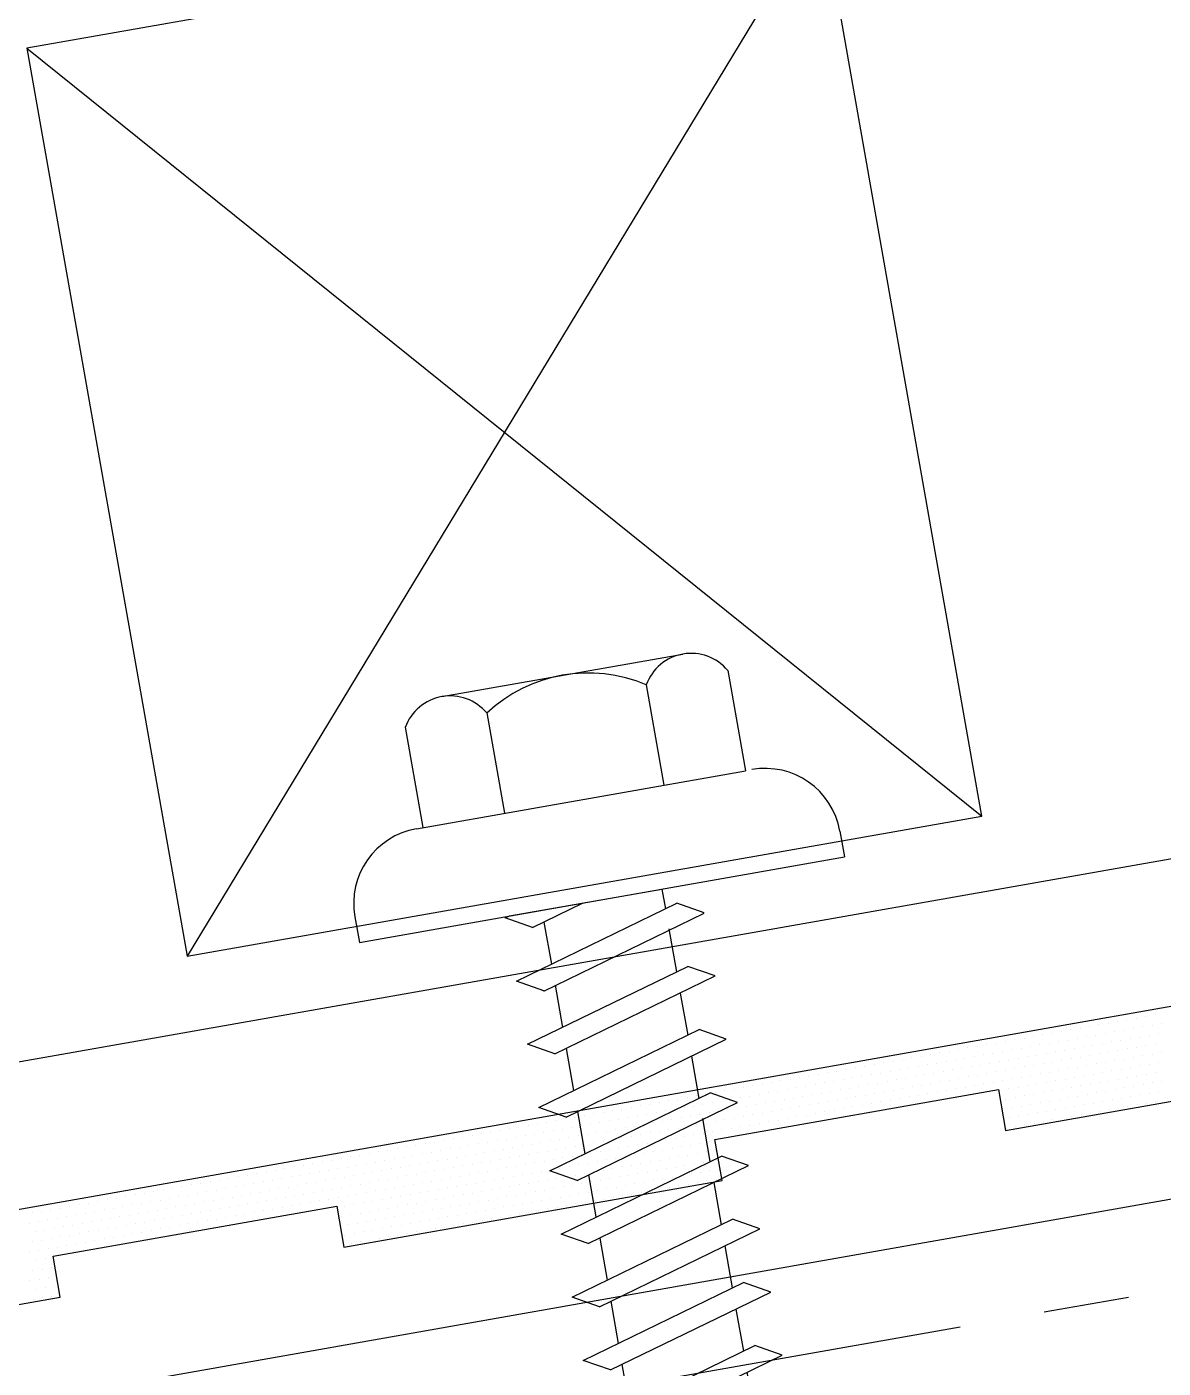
# Model space of a CAD drawing. Header units: inches. Extents: x 3.2 to 42.5, y 25.8 to 40.2.
# Drawn here: x 29.14 to 30.635, y 30.868 to 32.632 of the extents above; entities that cross this region are included whole.
import ezdxf

# ---------------------------------------------------------------- set-up
doc = ezdxf.new("R2010")
doc.units = ezdxf.units.IN
doc.header["$MEASUREMENT"] = 0
doc.linetypes.add('CENTER2', pattern=[1.125, 0.75, -0.125, 0.125, -0.125])
for name, color, linetype in [('BARRIER', 253, 'CENTER2'), ('CLOSURE', 3, 'Continuous'), ('FASTENER', 9, 'Continuous'), ('PANEL', 11, 'Continuous'), ('SEALANT', 8, 'Continuous'), ('TAPE', 8, 'Continuous'), ('TRIM', 6, 'Continuous')]:
    doc.layers.add(name, color=color, linetype=linetype)

# ---------------------------------------------------------------- blocks, each defined once
blk = doc.blocks.new('*X2')
at = {"color": 0}
for p, q in [((-0.425, 0.125), (-0.425, 0.125)), ((-0.41875, 0.1375), (-0.41875, 0.1375)), ((-0.4125, 0.125), (-0.4125, 0.125)), ((-0.40625, 0.1375), (-0.40625, 0.1375)), ((-0.4, 0.125), (-0.4, 0.125)), ((-0.39375, 0.1375), (-0.39375, 0.1375)), ((-0.3875, 0.125), (-0.3875, 0.125)), ((-0.38125, 0.1375), (-0.38125, 0.1375)), ((-0.375, 0.125), (-0.375, 0.125)), ((-0.36875, 0.1375), (-0.36875, 0.1375)), ((-0.3625, 0.125), (-0.3625, 0.125)), ((-0.35625, 0.1375), (-0.35625, 0.1375)), ((-0.35, 0.125), (-0.35, 0.125)), ((-0.34375, 0.1375), (-0.34375, 0.1375)), ((-0.3375, 0.125), (-0.3375, 0.125)), ((-0.33125, 0.1375), (-0.33125, 0.1375)), ((-0.325, 0.125), (-0.325, 0.125)), ((-0.31875, 0.1375), (-0.31875, 0.1375)), ((-0.3125, 0.125), (-0.3125, 0.125)), ((-0.30625, 0.1375), (-0.30625, 0.1375)), ((-0.3, 0.125), (-0.3, 0.125)), ((-0.29375, 0.1375), (-0.29375, 0.1375)), ((-0.2875, 0.125), (-0.2875, 0.125)), ((-0.28125, 0.1375), (-0.28125, 0.1375)), ((-0.275, 0.125), (-0.275, 0.125)), ((-0.26875, 0.1375), (-0.26875, 0.1375)), ((-0.2625, 0.125), (-0.2625, 0.125)), ((-0.25625, 0.1375), (-0.25625, 0.1375)), ((-0.25, 0.125), (-0.25, 0.125)), ((-0.24375, 0.1375), (-0.24375, 0.1375)), ((-0.2375, 0.125), (-0.2375, 0.125)), ((-0.23125, 0.1375), (-0.23125, 0.1375)), ((-0.225, 0.125), (-0.225, 0.125)), ((-0.21875, 0.1375), (-0.21875, 0.1375)), ((-0.2125, 0.125), (-0.2125, 0.125)), ((-0.20625, 0.1375), (-0.20625, 0.1375)), ((-0.2, 0.125), (-0.2, 0.125)), ((-0.19375, 0.1375), (-0.19375, 0.1375)), ((-0.1875, 0.125), (-0.1875, 0.125)), ((-0.18125, 0.1375), (-0.18125, 0.1375)), ((-0.175, 0.125), (-0.175, 0.125)), ((-0.16875, 0.1375), (-0.16875, 0.1375)), ((-0.1625, 0.125), (-0.1625, 0.125)), ((-0.15625, 0.1375), (-0.15625, 0.1375)), ((-0.15, 0.125), (-0.15, 0.125)), ((-0.14375, 0.1375), (-0.14375, 0.1375)), ((-0.1375, 0.125), (-0.1375, 0.125)), ((-0.13125, 0.1375), (-0.13125, 0.1375)), ((-0.125, 0.125), (-0.125, 0.125)), ((-0.11875, 0.1375), (-0.11875, 0.1375)), ((-0.1125, 0.125), (-0.1125, 0.125)), ((-0.10625, 0.1375), (-0.10625, 0.1375)), ((-0.1, 0.125), (-0.1, 0.125)), ((-0.09375, 0.1375), (-0.09375, 0.1375)), ((-0.0875, 0.125), (-0.0875, 0.125)), ((-0.08125, 0.1375), (-0.08125, 0.1375)), ((-0.075, 0.125), (-0.075, 0.125)), ((-0.06875, 0.1375), (-0.06875, 0.1375)), ((-0.0625, 0.125), (-0.0625, 0.125)), ((-0.05625, 0.1375), (-0.05625, 0.1375)), ((-0.05, 0.125), (-0.05, 0.125)), ((-0.04375, 0.1375), (-0.04375, 0.1375)), ((-0.0375, 0.125), (-0.0375, 0.125)), ((-0.03125, 0.1375), (-0.03125, 0.1375)), ((-0.025, 0.125), (-0.025, 0.125)), ((-0.01875, 0.1375), (-0.01875, 0.1375)), ((-0.0125, 0.125), (-0.0125, 0.125)), ((-0.00625, 0.1375), (-0.00625, 0.1375)), ((0, 0.125), (0, 0.125)), ((0.00625, 0.1375), (0.00625, 0.1375)), ((0.0125, 0.125), (0.0125, 0.125)), ((0.01875, 0.1375), (0.01875, 0.1375)), ((0.025, 0.125), (0.025, 0.125)), ((0.03125, 0.1375), (0.03125, 0.1375)), ((0.0375, 0.125), (0.0375, 0.125)), ((0.04375, 0.1375), (0.04375, 0.1375)), ((0.05, 0.125), (0.05, 0.125)), ((0.05625, 0.1375), (0.05625, 0.1375)), ((0.0625, 0.125), (0.0625, 0.125)), ((0.06875, 0.1375), (0.06875, 0.1375)), ((0.075, 0.125), (0.075, 0.125)), ((0.08125, 0.1375), (0.08125, 0.1375)), ((0.0875, 0.125), (0.0875, 0.125)), ((0.09375, 0.1375), (0.09375, 0.1375)), ((0.1, 0.125), (0.1, 0.125)), ((0.10625, 0.1375), (0.10625, 0.1375)), ((0.1125, 0.125), (0.1125, 0.125)), ((0.11875, 0.1375), (0.11875, 0.1375)), ((0.125, 0.125), (0.125, 0.125)), ((0.13125, 0.1375), (0.13125, 0.1375)), ((0.1375, 0.125), (0.1375, 0.125)), ((0.14375, 0.1375), (0.14375, 0.1375)), ((0.15, 0.125), (0.15, 0.125)), ((0.15625, 0.1375), (0.15625, 0.1375)), ((0.1625, 0.125), (0.1625, 0.125)), ((0.16875, 0.1375), (0.16875, 0.1375)), ((0.175, 0.125), (0.175, 0.125)), ((0.18125, 0.1375), (0.18125, 0.1375)), ((0.1875, 0.125), (0.1875, 0.125)), ((0.19375, 0.1375), (0.19375, 0.1375)), ((0.2, 0.125), (0.2, 0.125)), ((0.20625, 0.1375), (0.20625, 0.1375)), ((0.2125, 0.125), (0.2125, 0.125)), ((0.21875, 0.1375), (0.21875, 0.1375)), ((0.225, 0.125), (0.225, 0.125)), ((0.23125, 0.1375), (0.23125, 0.1375)), ((0.2375, 0.125), (0.2375, 0.125)), ((0.24375, 0.1375), (0.24375, 0.1375)), ((0.25, 0.125), (0.25, 0.125)), ((0.25625, 0.1375), (0.25625, 0.1375)), ((0.2625, 0.125), (0.2625, 0.125)), ((0.26875, 0.1375), (0.26875, 0.1375)), ((0.275, 0.125), (0.275, 0.125)), ((0.28125, 0.1375), (0.28125, 0.1375)), ((0.2875, 0.125), (0.2875, 0.125)), ((0.29375, 0.1375), (0.29375, 0.1375)), ((0.3, 0.125), (0.3, 0.125)), ((0.30625, 0.1375), (0.30625, 0.1375)), ((0.3125, 0.125), (0.3125, 0.125)), ((0.31875, 0.1375), (0.31875, 0.1375)), ((0.325, 0.125), (0.325, 0.125)), ((0.33125, 0.1375), (0.33125, 0.1375)), ((0.3375, 0.125), (0.3375, 0.125)), ((0.34375, 0.1375), (0.34375, 0.1375)), ((0.35, 0.125), (0.35, 0.125)), ((0.35625, 0.1375), (0.35625, 0.1375)), ((0.3625, 0.125), (0.3625, 0.125)), ((0.36875, 0.1375), (0.36875, 0.1375)), ((0.375, 0.125), (0.375, 0.125)), ((0.38125, 0.1375), (0.38125, 0.1375)), ((0.3875, 0.125), (0.3875, 0.125)), ((0.39375, 0.1375), (0.39375, 0.1375)), ((0.4, 0.125), (0.4, 0.125)), ((0.40625, 0.1375), (0.40625, 0.1375)), ((0.4125, 0.125), (0.4125, 0.125)), ((0.41875, 0.1375), (0.41875, 0.1375)), ((0.425, 0.125), (0.425, 0.125)), ((0.43125, 0.1375), (0.43125, 0.1375)), ((0.4375, 0.125), (0.4375, 0.125)), ((0.44375, 0.1375), (0.44375, 0.1375)), ((0.45, 0.125), (0.45, 0.125)), ((0.45625, 0.1375), (0.45625, 0.1375)), ((0.4625, 0.125), (0.4625, 0.125)), ((0.46875, 0.1375), (0.46875, 0.1375)), ((0.475, 0.125), (0.475, 0.125)), ((0.48125, 0.1375), (0.48125, 0.1375)), ((0.4875, 0.125), (0.4875, 0.125)), ((0.49375, 0.1375), (0.49375, 0.1375)), ((0.5, 0.125), (0.5, 0.125)), ((0.50625, 0.1375), (0.50625, 0.1375)), ((0.5125, 0.125), (0.5125, 0.125)), ((0.51875, 0.1375), (0.51875, 0.1375)), ((0.525, 0.125), (0.525, 0.125)), ((0.53125, 0.1375), (0.53125, 0.1375)), ((0.5375, 0.125), (0.5375, 0.125)), ((0.54375, 0.1375), (0.54375, 0.1375)), ((0.55, 0.125), (0.55, 0.125)), ((0.55625, 0.1375), (0.55625, 0.1375)), ((0.5625, 0.125), (0.5625, 0.125)), ((0.56875, 0.1375), (0.56875, 0.1375)), ((0.575, 0.125), (0.575, 0.125)), ((0.58125, 0.1375), (0.58125, 0.1375)), ((0.5875, 0.125), (0.5875, 0.125)), ((0.59375, 0.1375), (0.59375, 0.1375)), ((0.6, 0.125), (0.6, 0.125)), ((0.60625, 0.1375), (0.60625, 0.1375)), ((0.6125, 0.125), (0.6125, 0.125)), ((0.61875, 0.1375), (0.61875, 0.1375)), ((0.625, 0.125), (0.625, 0.125)), ((0.63125, 0.1375), (0.63125, 0.1375)), ((0.6375, 0.125), (0.6375, 0.125)), ((0.64375, 0.1375), (0.64375, 0.1375)), ((0.65, 0.125), (0.65, 0.125)), ((0.65625, 0.1375), (0.65625, 0.1375)), ((0.6625, 0.125), (0.6625, 0.125)), ((0.66875, 0.1375), (0.66875, 0.1375)), ((0.675, 0.125), (0.675, 0.125)), ((0.68125, 0.1375), (0.68125, 0.1375)), ((0.6875, 0.125), (0.6875, 0.125)), ((0.69375, 0.1375), (0.69375, 0.1375)), ((0.7, 0.125), (0.7, 0.125)), ((0.70625, 0.1375), (0.70625, 0.1375)), ((0.7125, 0.125), (0.7125, 0.125)), ((0.71875, 0.1375), (0.71875, 0.1375)), ((0.725, 0.125), (0.725, 0.125)), ((0.73125, 0.1375), (0.73125, 0.1375)), ((0.7375, 0.125), (0.7375, 0.125)), ((0.74375, 0.1375), (0.74375, 0.1375)), ((0.75, 0.125), (0.75, 0.125)), ((0.75625, 0.1375), (0.75625, 0.1375)), ((0.7625, 0.125), (0.7625, 0.125)), ((0.76875, 0.1375), (0.76875, 0.1375)), ((0.775, 0.125), (0.775, 0.125)), ((0.78125, 0.1375), (0.78125, 0.1375)), ((0.7875, 0.125), (0.7875, 0.125)), ((0.79375, 0.1375), (0.79375, 0.1375)), ((0.8, 0.125), (0.8, 0.125)), ((0.80625, 0.1375), (0.80625, 0.1375)), ((0.8125, 0.125), (0.8125, 0.125)), ((0.81875, 0.1375), (0.81875, 0.1375)), ((0.825, 0.125), (0.825, 0.125)), ((0.83125, 0.1375), (0.83125, 0.1375)), ((0.8375, 0.125), (0.8375, 0.125)), ((0.84375, 0.1375), (0.84375, 0.1375)), ((0.85, 0.125), (0.85, 0.125)), ((0.85625, 0.1375), (0.85625, 0.1375)), ((0.8625, 0.125), (0.8625, 0.125)), ((0.86875, 0.1375), (0.86875, 0.1375)), ((0.875, 0.125), (0.875, 0.125)), ((0.88125, 0.1375), (0.88125, 0.1375)), ((0.8875, 0.125), (0.8875, 0.125)), ((0.89375, 0.1375), (0.89375, 0.1375)), ((0.9, 0.125), (0.9, 0.125)), ((0.90625, 0.1375), (0.90625, 0.1375)), ((0.9125, 0.125), (0.9125, 0.125)), ((0.91875, 0.1375), (0.91875, 0.1375)), ((0.925, 0.125), (0.925, 0.125)), ((0.93125, 0.1375), (0.93125, 0.1375)), ((0.9375, 0.125), (0.9375, 0.125)), ((0.94375, 0.1375), (0.94375, 0.1375)), ((0.95, 0.125), (0.95, 0.125)), ((0.95625, 0.1375), (0.95625, 0.1375)), ((0.9625, 0.125), (0.9625, 0.125)), ((0.96875, 0.1375), (0.96875, 0.1375)), ((0.975, 0.125), (0.975, 0.125)), ((0.98125, 0.1375), (0.98125, 0.1375)), ((0.9875, 0.125), (0.9875, 0.125)), ((0.99375, 0.1375), (0.99375, 0.1375)), ((1, 0.125), (1, 0.125)), ((1.00625, 0.1375), (1.00625, 0.1375)), ((1.0125, 0.125), (1.0125, 0.125)), ((1.01875, 0.1375), (1.01875, 0.1375)), ((1.025, 0.125), (1.025, 0.125)), ((1.03125, 0.1375), (1.03125, 0.1375)), ((1.0375, 0.125), (1.0375, 0.125)), ((1.04375, 0.1375), (1.04375, 0.1375)), ((1.05, 0.125), (1.05, 0.125)), ((1.05625, 0.1375), (1.05625, 0.1375)), ((1.0625, 0.125), (1.0625, 0.125)), ((1.06875, 0.1375), (1.06875, 0.1375)), ((1.075, 0.125), (1.075, 0.125)), ((1.08125, 0.1375), (1.08125, 0.1375)), ((1.0875, 0.125), (1.0875, 0.125)), ((-0.41875, 0.1125), (-0.41875, 0.1125)), ((-0.40625, 0.1125), (-0.40625, 0.1125)), ((-0.39375, 0.1125), (-0.39375, 0.1125)), ((-0.38125, 0.1125), (-0.38125, 0.1125)), ((-0.36875, 0.1125), (-0.36875, 0.1125)), ((-0.35625, 0.1125), (-0.35625, 0.1125)), ((-0.34375, 0.1125), (-0.34375, 0.1125)), ((-0.33125, 0.1125), (-0.33125, 0.1125)), ((-0.31875, 0.1125), (-0.31875, 0.1125)), ((-0.30625, 0.1125), (-0.30625, 0.1125)), ((-0.29375, 0.1125), (-0.29375, 0.1125)), ((-0.28125, 0.1125), (-0.28125, 0.1125)), ((-0.26875, 0.1125), (-0.26875, 0.1125)), ((-0.25625, 0.1125), (-0.25625, 0.1125)), ((-0.24375, 0.1125), (-0.24375, 0.1125)), ((-0.23125, 0.1125), (-0.23125, 0.1125)), ((-0.21875, 0.1125), (-0.21875, 0.1125)), ((-0.20625, 0.1125), (-0.20625, 0.1125)), ((-0.19375, 0.1125), (-0.19375, 0.1125)), ((-0.18125, 0.1125), (-0.18125, 0.1125)), ((-0.16875, 0.1125), (-0.16875, 0.1125)), ((-0.15625, 0.1125), (-0.15625, 0.1125)), ((-0.14375, 0.1125), (-0.14375, 0.1125)), ((-0.13125, 0.1125), (-0.13125, 0.1125)), ((-0.11875, 0.1125), (-0.11875, 0.1125)), ((-0.10625, 0.1125), (-0.10625, 0.1125)), ((-0.09375, 0.1125), (-0.09375, 0.1125)), ((-0.08125, 0.1125), (-0.08125, 0.1125)), ((-0.06875, 0.1125), (-0.06875, 0.1125)), ((-0.05625, 0.1125), (-0.05625, 0.1125)), ((-0.04375, 0.1125), (-0.04375, 0.1125)), ((-0.03125, 0.1125), (-0.03125, 0.1125)), ((-0.01875, 0.1125), (-0.01875, 0.1125)), ((-0.00625, 0.1125), (-0.00625, 0.1125)), ((0.00625, 0.1125), (0.00625, 0.1125)), ((0.01875, 0.1125), (0.01875, 0.1125)), ((0.03125, 0.1125), (0.03125, 0.1125)), ((0.04375, 0.1125), (0.04375, 0.1125)), ((0.05625, 0.1125), (0.05625, 0.1125)), ((0.06875, 0.1125), (0.06875, 0.1125)), ((0.08125, 0.1125), (0.08125, 0.1125)), ((0.09375, 0.1125), (0.09375, 0.1125)), ((0.10625, 0.1125), (0.10625, 0.1125)), ((0.11875, 0.1125), (0.11875, 0.1125)), ((0.13125, 0.1125), (0.13125, 0.1125)), ((0.14375, 0.1125), (0.14375, 0.1125)), ((0.15625, 0.1125), (0.15625, 0.1125)), ((0.16875, 0.1125), (0.16875, 0.1125)), ((0.18125, 0.1125), (0.18125, 0.1125)), ((0.19375, 0.1125), (0.19375, 0.1125)), ((0.20625, 0.1125), (0.20625, 0.1125)), ((0.21875, 0.1125), (0.21875, 0.1125)), ((0.23125, 0.1125), (0.23125, 0.1125)), ((0.24375, 0.1125), (0.24375, 0.1125)), ((0.25625, 0.1125), (0.25625, 0.1125)), ((0.26875, 0.1125), (0.26875, 0.1125)), ((0.28125, 0.1125), (0.28125, 0.1125)), ((0.29375, 0.1125), (0.29375, 0.1125)), ((0.30625, 0.1125), (0.30625, 0.1125)), ((0.31875, 0.1125), (0.31875, 0.1125)), ((0.33125, 0.1125), (0.33125, 0.1125)), ((0.34375, 0.1125), (0.34375, 0.1125)), ((0.35625, 0.1125), (0.35625, 0.1125)), ((0.36875, 0.1125), (0.36875, 0.1125)), ((0.38125, 0.1125), (0.38125, 0.1125)), ((0.39375, 0.1125), (0.39375, 0.1125)), ((0.40625, 0.1125), (0.40625, 0.1125)), ((0.41875, 0.1125), (0.41875, 0.1125)), ((0.43125, 0.1125), (0.43125, 0.1125)), ((0.44375, 0.1125), (0.44375, 0.1125)), ((0.45625, 0.1125), (0.45625, 0.1125)), ((0.46875, 0.1125), (0.46875, 0.1125)), ((0.48125, 0.1125), (0.48125, 0.1125)), ((0.49375, 0.1125), (0.49375, 0.1125)), ((0.50625, 0.1125), (0.50625, 0.1125)), ((0.51875, 0.1125), (0.51875, 0.1125)), ((0.53125, 0.1125), (0.53125, 0.1125)), ((0.54375, 0.1125), (0.54375, 0.1125)), ((0.55625, 0.1125), (0.55625, 0.1125)), ((0.56875, 0.1125), (0.56875, 0.1125)), ((0.58125, 0.1125), (0.58125, 0.1125)), ((0.59375, 0.1125), (0.59375, 0.1125)), ((0.60625, 0.1125), (0.60625, 0.1125)), ((0.61875, 0.1125), (0.61875, 0.1125)), ((0.63125, 0.1125), (0.63125, 0.1125)), ((0.64375, 0.1125), (0.64375, 0.1125)), ((0.65625, 0.1125), (0.65625, 0.1125)), ((0.66875, 0.1125), (0.66875, 0.1125)), ((0.68125, 0.1125), (0.68125, 0.1125)), ((0.69375, 0.1125), (0.69375, 0.1125)), ((0.70625, 0.1125), (0.70625, 0.1125)), ((0.71875, 0.1125), (0.71875, 0.1125)), ((0.73125, 0.1125), (0.73125, 0.1125)), ((0.74375, 0.1125), (0.74375, 0.1125)), ((0.75625, 0.1125), (0.75625, 0.1125)), ((0.76875, 0.1125), (0.76875, 0.1125)), ((0.78125, 0.1125), (0.78125, 0.1125)), ((0.79375, 0.1125), (0.79375, 0.1125)), ((0.80625, 0.1125), (0.80625, 0.1125)), ((0.81875, 0.1125), (0.81875, 0.1125)), ((0.83125, 0.1125), (0.83125, 0.1125)), ((0.84375, 0.1125), (0.84375, 0.1125)), ((0.85625, 0.1125), (0.85625, 0.1125)), ((0.86875, 0.1125), (0.86875, 0.1125)), ((0.88125, 0.1125), (0.88125, 0.1125)), ((0.89375, 0.1125), (0.89375, 0.1125)), ((0.90625, 0.1125), (0.90625, 0.1125)), ((0.91875, 0.1125), (0.91875, 0.1125)), ((0.93125, 0.1125), (0.93125, 0.1125)), ((0.94375, 0.1125), (0.94375, 0.1125)), ((0.95625, 0.1125), (0.95625, 0.1125)), ((0.96875, 0.1125), (0.96875, 0.1125)), ((0.98125, 0.1125), (0.98125, 0.1125)), ((0.99375, 0.1125), (0.99375, 0.1125)), ((1.00625, 0.1125), (1.00625, 0.1125)), ((1.01875, 0.1125), (1.01875, 0.1125)), ((1.03125, 0.1125), (1.03125, 0.1125)), ((1.04375, 0.1125), (1.04375, 0.1125)), ((1.05625, 0.1125), (1.05625, 0.1125)), ((1.06875, 0.1125), (1.06875, 0.1125)), ((1.08125, 0.1125), (1.08125, 0.1125)), ((-0.4125, 0.1), (-0.4125, 0.1)), ((-0.4, 0.1), (-0.4, 0.1)), ((-0.3875, 0.1), (-0.3875, 0.1)), ((-0.375, 0.1), (-0.375, 0.1)), ((-0.3625, 0.1), (-0.3625, 0.1)), ((-0.35, 0.1), (-0.35, 0.1)), ((-0.3375, 0.1), (-0.3375, 0.1)), ((-0.325, 0.1), (-0.325, 0.1)), ((-0.3125, 0.1), (-0.3125, 0.1)), ((-0.3, 0.1), (-0.3, 0.1)), ((-0.2875, 0.1), (-0.2875, 0.1)), ((-0.275, 0.1), (-0.275, 0.1)), ((-0.2625, 0.1), (-0.2625, 0.1)), ((-0.25, 0.1), (-0.25, 0.1)), ((-0.2375, 0.1), (-0.2375, 0.1)), ((-0.225, 0.1), (-0.225, 0.1)), ((-0.2125, 0.1), (-0.2125, 0.1)), ((-0.2, 0.1), (-0.2, 0.1)), ((-0.1875, 0.1), (-0.1875, 0.1)), ((-0.175, 0.1), (-0.175, 0.1)), ((-0.1625, 0.1), (-0.1625, 0.1)), ((-0.15, 0.1), (-0.15, 0.1)), ((-0.1375, 0.1), (-0.1375, 0.1)), ((-0.125, 0.1), (-0.125, 0.1)), ((-0.1125, 0.1), (-0.1125, 0.1)), ((-0.1, 0.1), (-0.1, 0.1)), ((-0.0875, 0.1), (-0.0875, 0.1)), ((-0.075, 0.1), (-0.075, 0.1)), ((-0.0625, 0.1), (-0.0625, 0.1)), ((-0.05, 0.1), (-0.05, 0.1)), ((-0.0375, 0.1), (-0.0375, 0.1)), ((-0.025, 0.1), (-0.025, 0.1)), ((-0.0125, 0.1), (-0.0125, 0.1)), ((0, 0.1), (0, 0.1)), ((0.0125, 0.1), (0.0125, 0.1)), ((0.025, 0.1), (0.025, 0.1)), ((0.0375, 0.1), (0.0375, 0.1)), ((0.05, 0.1), (0.05, 0.1)), ((0.0625, 0.1), (0.0625, 0.1)), ((0.075, 0.1), (0.075, 0.1)), ((0.0875, 0.1), (0.0875, 0.1)), ((0.1, 0.1), (0.1, 0.1)), ((0.1125, 0.1), (0.1125, 0.1)), ((0.125, 0.1), (0.125, 0.1)), ((0.1375, 0.1), (0.1375, 0.1)), ((0.15, 0.1), (0.15, 0.1)), ((0.1625, 0.1), (0.1625, 0.1)), ((0.175, 0.1), (0.175, 0.1)), ((0.1875, 0.1), (0.1875, 0.1)), ((0.2, 0.1), (0.2, 0.1)), ((0.2125, 0.1), (0.2125, 0.1)), ((0.225, 0.1), (0.225, 0.1)), ((0.2375, 0.1), (0.2375, 0.1)), ((0.25, 0.1), (0.25, 0.1)), ((0.2625, 0.1), (0.2625, 0.1)), ((0.275, 0.1), (0.275, 0.1)), ((0.2875, 0.1), (0.2875, 0.1)), ((0.3, 0.1), (0.3, 0.1)), ((0.3125, 0.1), (0.3125, 0.1)), ((0.325, 0.1), (0.325, 0.1)), ((0.3375, 0.1), (0.3375, 0.1)), ((0.35, 0.1), (0.35, 0.1)), ((0.3625, 0.1), (0.3625, 0.1)), ((0.375, 0.1), (0.375, 0.1)), ((0.3875, 0.1), (0.3875, 0.1)), ((0.4, 0.1), (0.4, 0.1)), ((0.4125, 0.1), (0.4125, 0.1)), ((0.425, 0.1), (0.425, 0.1)), ((0.4375, 0.1), (0.4375, 0.1)), ((0.45, 0.1), (0.45, 0.1)), ((0.4625, 0.1), (0.4625, 0.1)), ((0.475, 0.1), (0.475, 0.1)), ((0.4875, 0.1), (0.4875, 0.1)), ((0.5, 0.1), (0.5, 0.1)), ((0.5125, 0.1), (0.5125, 0.1)), ((0.525, 0.1), (0.525, 0.1)), ((0.5375, 0.1), (0.5375, 0.1)), ((0.55, 0.1), (0.55, 0.1)), ((0.5625, 0.1), (0.5625, 0.1)), ((0.575, 0.1), (0.575, 0.1)), ((0.5875, 0.1), (0.5875, 0.1)), ((0.6, 0.1), (0.6, 0.1)), ((0.6125, 0.1), (0.6125, 0.1)), ((0.625, 0.1), (0.625, 0.1)), ((0.6375, 0.1), (0.6375, 0.1)), ((0.65, 0.1), (0.65, 0.1)), ((0.6625, 0.1), (0.6625, 0.1)), ((0.675, 0.1), (0.675, 0.1)), ((0.6875, 0.1), (0.6875, 0.1)), ((0.7, 0.1), (0.7, 0.1)), ((0.7125, 0.1), (0.7125, 0.1)), ((0.725, 0.1), (0.725, 0.1)), ((0.7375, 0.1), (0.7375, 0.1)), ((0.75, 0.1), (0.75, 0.1)), ((0.7625, 0.1), (0.7625, 0.1)), ((0.775, 0.1), (0.775, 0.1)), ((0.7875, 0.1), (0.7875, 0.1)), ((0.8, 0.1), (0.8, 0.1)), ((0.8125, 0.1), (0.8125, 0.1)), ((0.825, 0.1), (0.825, 0.1)), ((0.8375, 0.1), (0.8375, 0.1)), ((0.85, 0.1), (0.85, 0.1)), ((0.8625, 0.1), (0.8625, 0.1)), ((0.875, 0.1), (0.875, 0.1)), ((0.8875, 0.1), (0.8875, 0.1)), ((0.9, 0.1), (0.9, 0.1)), ((0.9125, 0.1), (0.9125, 0.1)), ((0.925, 0.1), (0.925, 0.1)), ((0.9375, 0.1), (0.9375, 0.1)), ((0.95, 0.1), (0.95, 0.1)), ((0.9625, 0.1), (0.9625, 0.1)), ((0.975, 0.1), (0.975, 0.1)), ((0.9875, 0.1), (0.9875, 0.1)), ((1, 0.1), (1, 0.1)), ((1.0125, 0.1), (1.0125, 0.1)), ((1.025, 0.1), (1.025, 0.1)), ((1.0375, 0.1), (1.0375, 0.1)), ((1.05, 0.1), (1.05, 0.1)), ((1.0625, 0.1), (1.0625, 0.1)), ((1.075, 0.1), (1.075, 0.1)), ((1.0875, 0.1), (1.0875, 0.1)), ((-0.41875, 0.0875), (-0.41875, 0.0875)), ((-0.4125, 0.075), (-0.4125, 0.075)), ((-0.40625, 0.0875), (-0.40625, 0.0875)), ((-0.4, 0.075), (-0.4, 0.075)), ((-0.39375, 0.0875), (-0.39375, 0.0875)), ((-0.3875, 0.075), (-0.3875, 0.075)), ((-0.38125, 0.0875), (-0.38125, 0.0875)), ((-0.375, 0.075), (-0.375, 0.075)), ((-0.36875, 0.0875), (-0.36875, 0.0875)), ((-0.3625, 0.075), (-0.3625, 0.075)), ((-0.35625, 0.0875), (-0.35625, 0.0875)), ((-0.35, 0.075), (-0.35, 0.075)), ((-0.34375, 0.0875), (-0.34375, 0.0875)), ((-0.3375, 0.075), (-0.3375, 0.075)), ((-0.33125, 0.0875), (-0.33125, 0.0875)), ((-0.325, 0.075), (-0.325, 0.075)), ((-0.31875, 0.0875), (-0.31875, 0.0875)), ((-0.3125, 0.075), (-0.3125, 0.075)), ((-0.30625, 0.0875), (-0.30625, 0.0875)), ((-0.3, 0.075), (-0.3, 0.075)), ((-0.29375, 0.0875), (-0.29375, 0.0875)), ((-0.2875, 0.075), (-0.2875, 0.075)), ((-0.28125, 0.0875), (-0.28125, 0.0875)), ((-0.275, 0.075), (-0.275, 0.075)), ((-0.26875, 0.0875), (-0.26875, 0.0875)), ((-0.2625, 0.075), (-0.2625, 0.075)), ((-0.25625, 0.0875), (-0.25625, 0.0875)), ((-0.25, 0.075), (-0.25, 0.075)), ((-0.24375, 0.0875), (-0.24375, 0.0875)), ((-0.2375, 0.075), (-0.2375, 0.075)), ((-0.23125, 0.0875), (-0.23125, 0.0875)), ((-0.225, 0.075), (-0.225, 0.075)), ((-0.21875, 0.0875), (-0.21875, 0.0875)), ((-0.2125, 0.075), (-0.2125, 0.075)), ((-0.20625, 0.0875), (-0.20625, 0.0875)), ((-0.2, 0.075), (-0.2, 0.075)), ((-0.19375, 0.0875), (-0.19375, 0.0875)), ((-0.18125, 0.0875), (-0.18125, 0.0875)), ((-0.16875, 0.0875), (-0.16875, 0.0875)), ((-0.15625, 0.0875), (-0.15625, 0.0875)), ((-0.14375, 0.0875), (-0.14375, 0.0875)), ((-0.13125, 0.0875), (-0.13125, 0.0875)), ((-0.11875, 0.0875), (-0.11875, 0.0875)), ((-0.10625, 0.0875), (-0.10625, 0.0875)), ((-0.09375, 0.0875), (-0.09375, 0.0875)), ((-0.08125, 0.0875), (-0.08125, 0.0875)), ((-0.06875, 0.0875), (-0.06875, 0.0875)), ((-0.05625, 0.0875), (-0.05625, 0.0875)), ((-0.04375, 0.0875), (-0.04375, 0.0875)), ((-0.03125, 0.0875), (-0.03125, 0.0875)), ((-0.01875, 0.0875), (-0.01875, 0.0875)), ((-0.00625, 0.0875), (-0.00625, 0.0875)), ((0.00625, 0.0875), (0.00625, 0.0875)), ((0.01875, 0.0875), (0.01875, 0.0875)), ((0.03125, 0.0875), (0.03125, 0.0875)), ((0.04375, 0.0875), (0.04375, 0.0875)), ((0.05625, 0.0875), (0.05625, 0.0875)), ((0.06875, 0.0875), (0.06875, 0.0875)), ((0.08125, 0.0875), (0.08125, 0.0875)), ((0.09375, 0.0875), (0.09375, 0.0875)), ((0.10625, 0.0875), (0.10625, 0.0875)), ((0.11875, 0.0875), (0.11875, 0.0875)), ((0.13125, 0.0875), (0.13125, 0.0875)), ((0.14375, 0.0875), (0.14375, 0.0875)), ((0.15625, 0.0875), (0.15625, 0.0875)), ((0.16875, 0.0875), (0.16875, 0.0875)), ((0.18125, 0.0875), (0.18125, 0.0875)), ((0.1875, 0.075), (0.1875, 0.075)), ((0.19375, 0.0875), (0.19375, 0.0875)), ((0.2, 0.075), (0.2, 0.075)), ((0.20625, 0.0875), (0.20625, 0.0875)), ((0.2125, 0.075), (0.2125, 0.075)), ((0.21875, 0.0875), (0.21875, 0.0875)), ((0.225, 0.075), (0.225, 0.075)), ((0.23125, 0.0875), (0.23125, 0.0875)), ((0.2375, 0.075), (0.2375, 0.075)), ((0.24375, 0.0875), (0.24375, 0.0875)), ((0.25, 0.075), (0.25, 0.075)), ((0.25625, 0.0875), (0.25625, 0.0875)), ((0.2625, 0.075), (0.2625, 0.075)), ((0.26875, 0.0875), (0.26875, 0.0875)), ((0.275, 0.075), (0.275, 0.075)), ((0.28125, 0.0875), (0.28125, 0.0875)), ((0.2875, 0.075), (0.2875, 0.075)), ((0.29375, 0.0875), (0.29375, 0.0875)), ((0.3, 0.075), (0.3, 0.075)), ((0.30625, 0.0875), (0.30625, 0.0875)), ((0.3125, 0.075), (0.3125, 0.075)), ((0.31875, 0.0875), (0.31875, 0.0875)), ((0.325, 0.075), (0.325, 0.075)), ((0.33125, 0.0875), (0.33125, 0.0875)), ((0.3375, 0.075), (0.3375, 0.075)), ((0.34375, 0.0875), (0.34375, 0.0875)), ((0.35, 0.075), (0.35, 0.075)), ((0.35625, 0.0875), (0.35625, 0.0875)), ((0.3625, 0.075), (0.3625, 0.075)), ((0.36875, 0.0875), (0.36875, 0.0875)), ((0.375, 0.075), (0.375, 0.075)), ((0.38125, 0.0875), (0.38125, 0.0875)), ((0.3875, 0.075), (0.3875, 0.075)), ((0.39375, 0.0875), (0.39375, 0.0875)), ((0.4, 0.075), (0.4, 0.075)), ((0.40625, 0.0875), (0.40625, 0.0875)), ((0.4125, 0.075), (0.4125, 0.075)), ((0.41875, 0.0875), (0.41875, 0.0875)), ((0.425, 0.075), (0.425, 0.075)), ((0.43125, 0.0875), (0.43125, 0.0875)), ((0.4375, 0.075), (0.4375, 0.075)), ((0.44375, 0.0875), (0.44375, 0.0875)), ((0.45, 0.075), (0.45, 0.075)), ((0.45625, 0.0875), (0.45625, 0.0875)), ((0.4625, 0.075), (0.4625, 0.075)), ((0.46875, 0.0875), (0.46875, 0.0875)), ((0.475, 0.075), (0.475, 0.075)), ((0.48125, 0.0875), (0.48125, 0.0875)), ((0.4875, 0.075), (0.4875, 0.075)), ((0.49375, 0.0875), (0.49375, 0.0875)), ((0.5, 0.075), (0.5, 0.075)), ((0.50625, 0.0875), (0.50625, 0.0875)), ((0.5125, 0.075), (0.5125, 0.075)), ((0.51875, 0.0875), (0.51875, 0.0875)), ((0.525, 0.075), (0.525, 0.075)), ((0.53125, 0.0875), (0.53125, 0.0875)), ((0.5375, 0.075), (0.5375, 0.075)), ((0.54375, 0.0875), (0.54375, 0.0875)), ((0.55, 0.075), (0.55, 0.075)), ((0.55625, 0.0875), (0.55625, 0.0875)), ((0.5625, 0.075), (0.5625, 0.075)), ((0.56875, 0.0875), (0.56875, 0.0875)), ((0.575, 0.075), (0.575, 0.075)), ((0.58125, 0.0875), (0.58125, 0.0875)), ((0.5875, 0.075), (0.5875, 0.075)), ((0.59375, 0.0875), (0.59375, 0.0875)), ((0.6, 0.075), (0.6, 0.075)), ((0.60625, 0.0875), (0.60625, 0.0875)), ((0.6125, 0.075), (0.6125, 0.075)), ((0.61875, 0.0875), (0.61875, 0.0875)), ((0.625, 0.075), (0.625, 0.075)), ((0.63125, 0.0875), (0.63125, 0.0875)), ((0.6375, 0.075), (0.6375, 0.075)), ((0.64375, 0.0875), (0.64375, 0.0875)), ((0.65, 0.075), (0.65, 0.075)), ((0.65625, 0.0875), (0.65625, 0.0875)), ((0.6625, 0.075), (0.6625, 0.075)), ((0.66875, 0.0875), (0.66875, 0.0875)), ((0.675, 0.075), (0.675, 0.075)), ((0.68125, 0.0875), (0.68125, 0.0875)), ((0.69375, 0.0875), (0.69375, 0.0875)), ((0.70625, 0.0875), (0.70625, 0.0875)), ((0.71875, 0.0875), (0.71875, 0.0875)), ((0.73125, 0.0875), (0.73125, 0.0875)), ((0.74375, 0.0875), (0.74375, 0.0875)), ((0.75625, 0.0875), (0.75625, 0.0875)), ((0.76875, 0.0875), (0.76875, 0.0875)), ((0.78125, 0.0875), (0.78125, 0.0875)), ((0.79375, 0.0875), (0.79375, 0.0875)), ((0.80625, 0.0875), (0.80625, 0.0875)), ((0.81875, 0.0875), (0.81875, 0.0875)), ((0.83125, 0.0875), (0.83125, 0.0875)), ((0.84375, 0.0875), (0.84375, 0.0875)), ((0.85625, 0.0875), (0.85625, 0.0875)), ((0.86875, 0.0875), (0.86875, 0.0875)), ((0.88125, 0.0875), (0.88125, 0.0875)), ((0.89375, 0.0875), (0.89375, 0.0875)), ((0.90625, 0.0875), (0.90625, 0.0875)), ((0.91875, 0.0875), (0.91875, 0.0875)), ((0.93125, 0.0875), (0.93125, 0.0875)), ((0.94375, 0.0875), (0.94375, 0.0875)), ((0.95625, 0.0875), (0.95625, 0.0875)), ((0.96875, 0.0875), (0.96875, 0.0875)), ((0.98125, 0.0875), (0.98125, 0.0875)), ((0.99375, 0.0875), (0.99375, 0.0875)), ((1.00625, 0.0875), (1.00625, 0.0875)), ((1.01875, 0.0875), (1.01875, 0.0875)), ((1.03125, 0.0875), (1.03125, 0.0875)), ((1.04375, 0.0875), (1.04375, 0.0875)), ((1.05625, 0.0875), (1.05625, 0.0875)), ((1.06875, 0.0875), (1.06875, 0.0875)), ((1.075, 0.075), (1.075, 0.075)), ((1.08125, 0.0875), (1.08125, 0.0875)), ((1.0875, 0.075), (1.0875, 0.075)), ((1.09375, 0.0875), (1.09375, 0.0875)), ((-0.40625, 0.0625), (-0.40625, 0.0625)), ((-0.39375, 0.0625), (-0.39375, 0.0625)), ((-0.38125, 0.0625), (-0.38125, 0.0625)), ((-0.36875, 0.0625), (-0.36875, 0.0625)), ((-0.35625, 0.0625), (-0.35625, 0.0625)), ((-0.34375, 0.0625), (-0.34375, 0.0625)), ((-0.33125, 0.0625), (-0.33125, 0.0625)), ((-0.31875, 0.0625), (-0.31875, 0.0625)), ((-0.30625, 0.0625), (-0.30625, 0.0625)), ((-0.29375, 0.0625), (-0.29375, 0.0625)), ((-0.28125, 0.0625), (-0.28125, 0.0625)), ((-0.26875, 0.0625), (-0.26875, 0.0625)), ((-0.25625, 0.0625), (-0.25625, 0.0625)), ((-0.24375, 0.0625), (-0.24375, 0.0625)), ((-0.23125, 0.0625), (-0.23125, 0.0625)), ((-0.21875, 0.0625), (-0.21875, 0.0625)), ((-0.20625, 0.0625), (-0.20625, 0.0625)), ((0.18125, 0.0625), (0.18125, 0.0625)), ((0.19375, 0.0625), (0.19375, 0.0625)), ((0.20625, 0.0625), (0.20625, 0.0625)), ((0.21875, 0.0625), (0.21875, 0.0625)), ((0.23125, 0.0625), (0.23125, 0.0625)), ((0.24375, 0.0625), (0.24375, 0.0625)), ((0.25625, 0.0625), (0.25625, 0.0625)), ((0.26875, 0.0625), (0.26875, 0.0625)), ((0.28125, 0.0625), (0.28125, 0.0625)), ((0.29375, 0.0625), (0.29375, 0.0625)), ((0.30625, 0.0625), (0.30625, 0.0625)), ((0.31875, 0.0625), (0.31875, 0.0625)), ((0.33125, 0.0625), (0.33125, 0.0625)), ((0.34375, 0.0625), (0.34375, 0.0625)), ((0.35625, 0.0625), (0.35625, 0.0625)), ((0.36875, 0.0625), (0.36875, 0.0625)), ((0.38125, 0.0625), (0.38125, 0.0625)), ((0.39375, 0.0625), (0.39375, 0.0625)), ((0.40625, 0.0625), (0.40625, 0.0625)), ((0.41875, 0.0625), (0.41875, 0.0625)), ((0.43125, 0.0625), (0.43125, 0.0625)), ((0.44375, 0.0625), (0.44375, 0.0625)), ((0.45625, 0.0625), (0.45625, 0.0625)), ((0.46875, 0.0625), (0.46875, 0.0625)), ((0.48125, 0.0625), (0.48125, 0.0625)), ((0.49375, 0.0625), (0.49375, 0.0625)), ((0.50625, 0.0625), (0.50625, 0.0625)), ((0.51875, 0.0625), (0.51875, 0.0625)), ((0.53125, 0.0625), (0.53125, 0.0625)), ((0.54375, 0.0625), (0.54375, 0.0625)), ((0.55625, 0.0625), (0.55625, 0.0625)), ((0.56875, 0.0625), (0.56875, 0.0625)), ((0.58125, 0.0625), (0.58125, 0.0625)), ((0.59375, 0.0625), (0.59375, 0.0625)), ((0.60625, 0.0625), (0.60625, 0.0625)), ((0.61875, 0.0625), (0.61875, 0.0625)), ((0.63125, 0.0625), (0.63125, 0.0625)), ((0.64375, 0.0625), (0.64375, 0.0625)), ((0.65625, 0.0625), (0.65625, 0.0625)), ((0.66875, 0.0625), (0.66875, 0.0625)), ((0.68125, 0.0625), (0.68125, 0.0625)), ((1.06875, 0.0625), (1.06875, 0.0625)), ((1.08125, 0.0625), (1.08125, 0.0625)), ((1.09375, 0.0625), (1.09375, 0.0625)), ((-0.4125, 0.05), (-0.4125, 0.05)), ((-0.40625, 0.0375), (-0.40625, 0.0375)), ((-0.4, 0.05), (-0.4, 0.05)), ((-0.39375, 0.0375), (-0.39375, 0.0375)), ((-0.3875, 0.05), (-0.3875, 0.05)), ((-0.38125, 0.0375), (-0.38125, 0.0375)), ((-0.375, 0.05), (-0.375, 0.05)), ((-0.36875, 0.0375), (-0.36875, 0.0375)), ((-0.3625, 0.05), (-0.3625, 0.05)), ((-0.35625, 0.0375), (-0.35625, 0.0375)), ((-0.35, 0.05), (-0.35, 0.05)), ((-0.34375, 0.0375), (-0.34375, 0.0375)), ((-0.3375, 0.05), (-0.3375, 0.05)), ((-0.33125, 0.0375), (-0.33125, 0.0375)), ((-0.325, 0.05), (-0.325, 0.05)), ((-0.31875, 0.0375), (-0.31875, 0.0375)), ((-0.3125, 0.05), (-0.3125, 0.05)), ((-0.30625, 0.0375), (-0.30625, 0.0375)), ((-0.3, 0.05), (-0.3, 0.05)), ((-0.29375, 0.0375), (-0.29375, 0.0375)), ((-0.2875, 0.05), (-0.2875, 0.05)), ((-0.28125, 0.0375), (-0.28125, 0.0375)), ((-0.275, 0.05), (-0.275, 0.05)), ((-0.26875, 0.0375), (-0.26875, 0.0375)), ((-0.2625, 0.05), (-0.2625, 0.05)), ((-0.25625, 0.0375), (-0.25625, 0.0375)), ((-0.25, 0.05), (-0.25, 0.05)), ((-0.24375, 0.0375), (-0.24375, 0.0375)), ((-0.2375, 0.05), (-0.2375, 0.05)), ((-0.23125, 0.0375), (-0.23125, 0.0375)), ((-0.225, 0.05), (-0.225, 0.05)), ((-0.21875, 0.0375), (-0.21875, 0.0375)), ((-0.2125, 0.05), (-0.2125, 0.05)), ((-0.20625, 0.0375), (-0.20625, 0.0375)), ((-0.2, 0.05), (-0.2, 0.05)), ((0.18125, 0.0375), (0.18125, 0.0375)), ((0.1875, 0.05), (0.1875, 0.05)), ((0.19375, 0.0375), (0.19375, 0.0375)), ((0.2, 0.05), (0.2, 0.05)), ((0.20625, 0.0375), (0.20625, 0.0375)), ((0.2125, 0.05), (0.2125, 0.05)), ((0.21875, 0.0375), (0.21875, 0.0375)), ((0.225, 0.05), (0.225, 0.05)), ((0.23125, 0.0375), (0.23125, 0.0375)), ((0.2375, 0.05), (0.2375, 0.05)), ((0.24375, 0.0375), (0.24375, 0.0375)), ((0.25, 0.05), (0.25, 0.05)), ((0.25625, 0.0375), (0.25625, 0.0375)), ((0.2625, 0.05), (0.2625, 0.05)), ((0.26875, 0.0375), (0.26875, 0.0375)), ((0.275, 0.05), (0.275, 0.05)), ((0.28125, 0.0375), (0.28125, 0.0375)), ((0.2875, 0.05), (0.2875, 0.05)), ((0.29375, 0.0375), (0.29375, 0.0375)), ((0.3, 0.05), (0.3, 0.05)), ((0.30625, 0.0375), (0.30625, 0.0375)), ((0.3125, 0.05), (0.3125, 0.05)), ((0.31875, 0.0375), (0.31875, 0.0375)), ((0.325, 0.05), (0.325, 0.05)), ((0.33125, 0.0375), (0.33125, 0.0375)), ((0.3375, 0.05), (0.3375, 0.05)), ((0.34375, 0.0375), (0.34375, 0.0375)), ((0.35, 0.05), (0.35, 0.05)), ((0.35625, 0.0375), (0.35625, 0.0375)), ((0.3625, 0.05), (0.3625, 0.05)), ((0.36875, 0.0375), (0.36875, 0.0375)), ((0.375, 0.05), (0.375, 0.05)), ((0.38125, 0.0375), (0.38125, 0.0375)), ((0.3875, 0.05), (0.3875, 0.05)), ((0.39375, 0.0375), (0.39375, 0.0375)), ((0.4, 0.05), (0.4, 0.05)), ((0.40625, 0.0375), (0.40625, 0.0375)), ((0.4125, 0.05), (0.4125, 0.05)), ((0.41875, 0.0375), (0.41875, 0.0375)), ((0.425, 0.05), (0.425, 0.05)), ((0.43125, 0.0375), (0.43125, 0.0375)), ((0.4375, 0.05), (0.4375, 0.05)), ((0.44375, 0.0375), (0.44375, 0.0375)), ((0.45, 0.05), (0.45, 0.05)), ((0.45625, 0.0375), (0.45625, 0.0375)), ((0.4625, 0.05), (0.4625, 0.05)), ((0.46875, 0.0375), (0.46875, 0.0375)), ((0.475, 0.05), (0.475, 0.05)), ((0.48125, 0.0375), (0.48125, 0.0375)), ((0.4875, 0.05), (0.4875, 0.05)), ((0.49375, 0.0375), (0.49375, 0.0375)), ((0.5, 0.05), (0.5, 0.05)), ((0.50625, 0.0375), (0.50625, 0.0375)), ((0.5125, 0.05), (0.5125, 0.05)), ((0.51875, 0.0375), (0.51875, 0.0375)), ((0.525, 0.05), (0.525, 0.05)), ((0.53125, 0.0375), (0.53125, 0.0375)), ((0.5375, 0.05), (0.5375, 0.05)), ((0.54375, 0.0375), (0.54375, 0.0375)), ((0.55, 0.05), (0.55, 0.05)), ((0.55625, 0.0375), (0.55625, 0.0375)), ((0.5625, 0.05), (0.5625, 0.05)), ((0.56875, 0.0375), (0.56875, 0.0375)), ((0.575, 0.05), (0.575, 0.05)), ((0.58125, 0.0375), (0.58125, 0.0375)), ((0.5875, 0.05), (0.5875, 0.05)), ((0.59375, 0.0375), (0.59375, 0.0375)), ((0.6, 0.05), (0.6, 0.05)), ((0.60625, 0.0375), (0.60625, 0.0375)), ((0.6125, 0.05), (0.6125, 0.05)), ((0.61875, 0.0375), (0.61875, 0.0375)), ((0.625, 0.05), (0.625, 0.05)), ((0.63125, 0.0375), (0.63125, 0.0375)), ((0.6375, 0.05), (0.6375, 0.05)), ((0.64375, 0.0375), (0.64375, 0.0375)), ((0.65, 0.05), (0.65, 0.05)), ((0.65625, 0.0375), (0.65625, 0.0375)), ((0.6625, 0.05), (0.6625, 0.05)), ((0.66875, 0.0375), (0.66875, 0.0375)), ((0.675, 0.05), (0.675, 0.05)), ((0.68125, 0.0375), (0.68125, 0.0375)), ((1.06875, 0.0375), (1.06875, 0.0375)), ((1.075, 0.05), (1.075, 0.05)), ((1.08125, 0.0375), (1.08125, 0.0375)), ((1.0875, 0.05), (1.0875, 0.05)), ((1.09375, 0.0375), (1.09375, 0.0375)), ((1.1, 0.05), (1.1, 0.05)), ((-0.4, 0.025), (-0.4, 0.025)), ((-0.3875, 0.025), (-0.3875, 0.025)), ((-0.375, 0.025), (-0.375, 0.025)), ((-0.3625, 0.025), (-0.3625, 0.025)), ((-0.35, 0.025), (-0.35, 0.025)), ((-0.3375, 0.025), (-0.3375, 0.025)), ((-0.325, 0.025), (-0.325, 0.025)), ((-0.3125, 0.025), (-0.3125, 0.025)), ((-0.3, 0.025), (-0.3, 0.025)), ((-0.2875, 0.025), (-0.2875, 0.025)), ((-0.275, 0.025), (-0.275, 0.025)), ((-0.2625, 0.025), (-0.2625, 0.025)), ((-0.25, 0.025), (-0.25, 0.025)), ((-0.2375, 0.025), (-0.2375, 0.025)), ((-0.225, 0.025), (-0.225, 0.025)), ((-0.2125, 0.025), (-0.2125, 0.025)), ((-0.2, 0.025), (-0.2, 0.025)), ((0.1875, 0.025), (0.1875, 0.025)), ((0.2, 0.025), (0.2, 0.025)), ((0.2125, 0.025), (0.2125, 0.025)), ((0.225, 0.025), (0.225, 0.025)), ((0.2375, 0.025), (0.2375, 0.025)), ((0.25, 0.025), (0.25, 0.025)), ((0.2625, 0.025), (0.2625, 0.025)), ((0.275, 0.025), (0.275, 0.025)), ((0.2875, 0.025), (0.2875, 0.025)), ((0.3, 0.025), (0.3, 0.025)), ((0.3125, 0.025), (0.3125, 0.025)), ((0.325, 0.025), (0.325, 0.025)), ((0.3375, 0.025), (0.3375, 0.025)), ((0.35, 0.025), (0.35, 0.025)), ((0.3625, 0.025), (0.3625, 0.025)), ((0.375, 0.025), (0.375, 0.025)), ((0.3875, 0.025), (0.3875, 0.025)), ((0.4, 0.025), (0.4, 0.025)), ((0.4125, 0.025), (0.4125, 0.025)), ((0.425, 0.025), (0.425, 0.025)), ((0.4375, 0.025), (0.4375, 0.025)), ((0.45, 0.025), (0.45, 0.025)), ((0.4625, 0.025), (0.4625, 0.025)), ((0.475, 0.025), (0.475, 0.025)), ((0.4875, 0.025), (0.4875, 0.025)), ((0.5, 0.025), (0.5, 0.025)), ((0.5125, 0.025), (0.5125, 0.025)), ((0.525, 0.025), (0.525, 0.025)), ((0.5375, 0.025), (0.5375, 0.025)), ((0.55, 0.025), (0.55, 0.025)), ((0.5625, 0.025), (0.5625, 0.025)), ((0.575, 0.025), (0.575, 0.025)), ((0.5875, 0.025), (0.5875, 0.025)), ((0.6, 0.025), (0.6, 0.025)), ((0.6125, 0.025), (0.6125, 0.025)), ((0.625, 0.025), (0.625, 0.025)), ((0.6375, 0.025), (0.6375, 0.025)), ((0.65, 0.025), (0.65, 0.025)), ((0.6625, 0.025), (0.6625, 0.025)), ((0.675, 0.025), (0.675, 0.025)), ((1.075, 0.025), (1.075, 0.025)), ((1.0875, 0.025), (1.0875, 0.025)), ((1.1, 0.025), (1.1, 0.025))]:
    blk.add_line(p, q, dxfattribs=at)
blk = doc.blocks.new('TBTS')
at = {"color": 9}
blk.add_lwpolyline([(0.4327, 0.022), (0.1801, 0.022), (0.1801, 0.0766), (-0.1987, 0.0766), (-0.1987, 0.022), (-0.4513, 0.022), (-0.7039, 0.022), (-0.7039, 0.0766), (-1.0828, 0.0766), (-1.0828, 0.022), (-1.3353, 0.022), (-1.3353, 0.1448), (-0.4513, 0.1448), (0.4327, 0.1448), (1.3168, 0.1448), (1.3168, 0.022), (1.0642, 0.022), (1.0642, 0.0766), (0.6853, 0.0766), (0.6853, 0.022)], close=True, dxfattribs=at)
at = {"layer": 'TAPE', "color": 251}
blk.add_blockref('*X2', (0, 0), dxfattribs=at)
blk = doc.blocks.new('FZ6')
at = {"layer": 'FASTENER'}
for p, q in [((-0.161, 0.3366), (0.161, 0.3366)), ((-0.2154, 0.3051), (-0.2154, 0.1712)), ((-0.1065, 0.3051), (-0.1065, 0.1712)), ((0.1065, 0.3051), (0.1065, 0.1712)), ((0.2154, 0.3051), (0.2154, 0.1712)), ((-0.224, 0.1712), (0.2154, 0.1712)), ((-0.324, 0.0712), (-0.324, 0.0369)), ((0.324, 0.0712), (0.324, 0.0369)), ((-0.324, 0.0369), (0.324, 0.0369)), ((-0.1293, 0.0352), (-0.1236, 0.0369)), ((-0.1236, 0.0369), (-0.0802, 0.0369)), ((-0.0962, 0.0166), (-0.025, 0.0369)), ((-0.0802, 0.0369), (0.0802, 0.0369)), ((0.0802, 0.0369), (0.0802, 0.0106)), ((-0.0962, 0.0166), (-0.1293, 0.0352)), ((-0.0802, 0.0211), (-0.0802, -0.0352)), ((-0.1293, -0.0492), (0.0962, 0.0152)), ((0.1293, -0.0035), (0.0962, 0.0152)), ((-0.0962, -0.0682), (0.1293, -0.0038)), ((0.0802, -0.0163), (0.0802, -0.0738)), ((-0.0962, -0.0679), (-0.1293, -0.0492)), ((-0.1293, -0.1336), (0.0962, -0.0693)), ((-0.0802, -0.0633), (-0.0802, -0.1196)), ((0.1293, -0.0879), (0.0962, -0.0693)), ((-0.0962, -0.1523), (0.1293, -0.0879)), ((0.0802, -0.102), (0.0802, -0.1583)), ((-0.0962, -0.1523), (-0.1293, -0.1336)), ((-0.1293, -0.2181), (0.0962, -0.1537)), ((-0.0802, -0.1477), (-0.0802, -0.204)), ((0.1293, -0.1724), (0.0962, -0.1537)), ((-0.0962, -0.2368), (0.1293, -0.1724)), ((0.0802, -0.1864), (0.0802, -0.2427)), ((-0.0962, -0.2368), (-0.1293, -0.2181)), ((-0.1293, -0.3025), (0.0962, -0.2381)), ((-0.0802, -0.2322), (-0.0802, -0.2885)), ((0.1293, -0.2568), (0.0962, -0.2381)), ((-0.0962, -0.3212), (0.1293, -0.2568)), ((0.0802, -0.2696), (0.0802, -0.3272)), ((-0.0962, -0.3212), (-0.1293, -0.3025)), ((-0.0802, -0.3166), (-0.0802, -0.3729)), ((-0.1293, -0.387), (0.0962, -0.3226)), ((0.1293, -0.3412), (0.0962, -0.3226)), ((-0.0962, -0.4056), (0.1293, -0.3412)), ((0.0802, -0.3553), (0.0802, -0.4116)), ((-0.0962, -0.4056), (-0.1293, -0.387)), ((-0.0802, -0.4011), (-0.0802, -0.4574)), ((-0.1293, -0.4714), (0.0962, -0.407)), ((0.1293, -0.4257), (0.0962, -0.407)), ((-0.0962, -0.4901), (0.1293, -0.4257)), ((0.0802, -0.4397), (0.0802, -0.496)), ((-0.0962, -0.4901), (-0.1293, -0.4714)), ((-0.1293, -0.5558), (0.0962, -0.4915)), ((-0.0802, -0.4855), (-0.0802, -0.5418)), ((0.1293, -0.5101), (0.0962, -0.4915)), ((-0.0962, -0.5745), (0.1293, -0.5101)), ((0.0802, -0.5242), (0.0802, -0.5805)), ((-0.0962, -0.5745), (-0.1293, -0.5558)), ((-0.1293, -0.6403), (0.0962, -0.5759)), ((-0.0802, -0.5699), (-0.0802, -0.6262)), ((0.1293, -0.5946), (0.0962, -0.5759)), ((-0.0962, -0.6589), (0.1293, -0.5946)), ((-0.0962, -0.6589), (-0.1293, -0.6403)), ((-0.1215, -0.7225), (0.0915, -0.6617)), ((0.1246, -0.6803), (0.0915, -0.6617)), ((-0.0884, -0.7412), (0.1246, -0.6803)), ((-0.0884, -0.7412), (-0.1215, -0.7225)), ((-0.0945, -0.7992), (0.0706, -0.7521)), ((0.1037, -0.7707), (0.0706, -0.7521)), ((-0.0614, -0.8179), (0.1037, -0.7707)), ((-0.0614, -0.8179), (-0.0945, -0.7992)), ((-0.0625, -0.8767), (0.0345, -0.8473)), ((0.0676, -0.866), (0.0345, -0.8473)), ((-0.0294, -0.8953), (-0.0625, -0.8767)), ((-0.0294, -0.8953), (0.0676, -0.866))]:
    blk.add_line(p, q, dxfattribs=at)
for centre, radius, start, end in [((-0.161, 0.2738), 0.0628, 29.8754, 150.1246), ((0, 0.141), 0.1956, 56.9974, 123.0026), ((0.161, 0.2738), 0.0628, 29.8754, 150.1246), ((-0.224, 0.0712), 0.1, 90, 180), ((0.224, 0.0712), 0.1, 0, 90), ((-0.6757, -0.6417), 0.7566, 358.2537, 2.5109), ((0.6757, -0.6417), 0.7566, 180.9696, 185.1765), ((-0.6757, -0.6417), 0.7566, 351.6648, 356.0901), ((0.6757, -0.6417), 0.7566, 187.255, 191.3837), ((-0.6757, -0.6417), 0.7566, 343.5473, 349.3968), ((0.6757, -0.6417), 0.7566, 193.4363, 197.6723), ((-0.6757, -0.6417), 0.7566, 333.2649, 342.2085), ((0.6757, -0.6417), 0.7566, 199.1495, 206.7351)]:
    blk.add_arc(centre, radius, start, end, dxfattribs=at)

msp = doc.modelspace()

# ---------------------------------------------------------------- linework, layer by layer
at = {"layer": 'BARRIER', "ltscale": 0.9}
msp.add_line((42.33277, 33.0316), (22.84852, 29.596), dxfattribs=at)
at = {"layer": 'CLOSURE'}
for p, q in [((30.18541, 32.78868), (29.13967, 32.60429)), ((30.18541, 32.78868), (29.35032, 31.40967)), ((30.39605, 31.59406), (30.18541, 32.78868)), ((29.13967, 32.60429), (29.35032, 31.40967)), ((29.13967, 32.60429), (30.39605, 31.59406)), ((29.35032, 31.40967), (30.39605, 31.59406))]:
    msp.add_line(p, q, dxfattribs=at)
at = {"layer": 'PANEL'}
msp.add_line((28.80053, 31.213), (42.23607, 33.58205), dxfattribs=at)
at = {"layer": 'TRIM'}
msp.add_line((23.61389, 29.85028), (34.44678, 31.76041), dxfattribs=at)

# ---------------------------------------------------------------- block references
at = {"layer": 'FASTENER', "rotation": 10}
msp.add_blockref('FZ6', (29.90252, 31.44775), dxfattribs=at)
at = {"layer": 'SEALANT', "xscale": -1, "rotation": 10.00000000000012}
msp.add_blockref('TBTS', (30.23537, 31.12421), dxfattribs=at)

doc.saveas('drawing.dxf')
